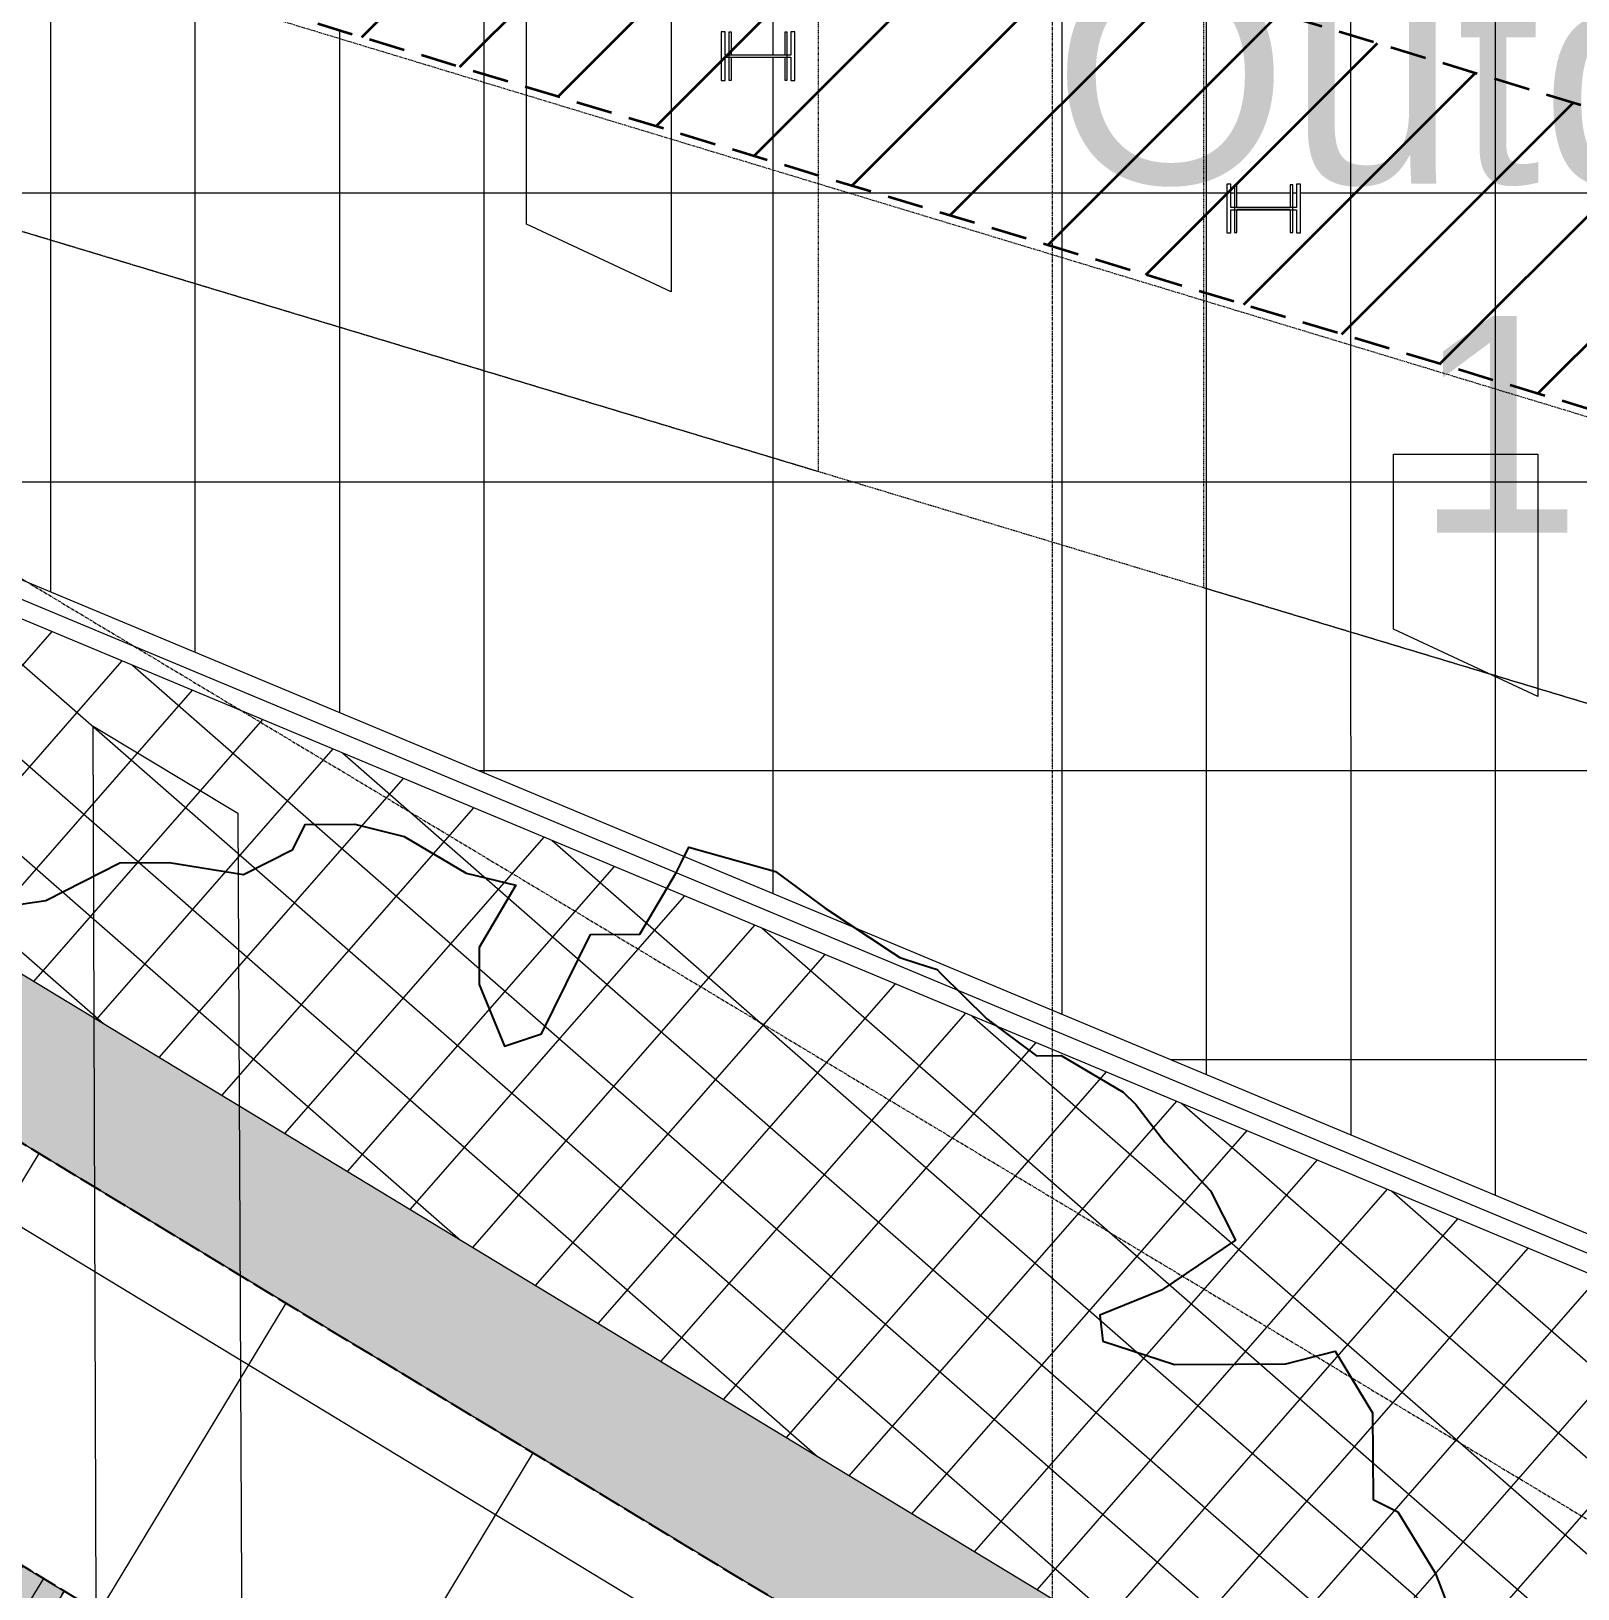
# Model space of a CAD drawing. Header units: inches. Extents: x 3268 to 7018, y 976 to 6708.
# Drawn here: x 5285.8 to 5542.7, y 1584.6 to 1843.4 of the extents above; entities that cross this region are included whole.
import ezdxf

# ---------------------------------------------------------------- set-up
doc = ezdxf.new("R2010")
doc.units = ezdxf.units.IN
doc.header["$MEASUREMENT"] = 0
for name, pattern in [('_Hidden Lines', [0.125, 0.0625, -0.0625]), ('Double Dash 3_8_', [0.9999999999999999, 0.3749999999999999, -0.125, 0.125, -0.125, 0.125, -0.125]), ('Grid Line 1_2_', [0.8749999999999999, 0.4999999999999999, -0.125, 0.125, -0.125]), ('IMPORT-DASHED _2_', [8.999999999999996, 5.999999999999998, -2.999999999999999]), ('IMPORT-DASHED4', [2.25, 1.5, -0.7499999999999998]), ('IMPORT-EASEMENT2', [4.799999999999999, 3.839999999999999, -0.9599999999999999])]:
    doc.linetypes.add(name, pattern=pattern)
for name, color, linetype, lineweight in [('0-landscaping', 1, 'Continuous', 25), ('A-DETL', 90, 'Continuous', 9), ('C-ANNO-5FT-PED-ZONE', 130, 'Continuous', 25), ('C-CURB-BACK', 40, 'Continuous', 13), ('C-CURB-FACE', 80, 'Continuous', 13), ('C-ESMT-STBK', 4, 'IMPORT-DASHED _2_', 35), ('C-PROP-LINE', 91, 'Double Dash 3_8_', 9), ('G-ANNO-TEXT', 231, 'Continuous', 9), ('L-MASK', 245, 'Continuous', 35), ('L-PVMT-BRCK-HATC', 252, 'Continuous', 15), ('L-PVMT-CONC-HATC', 252, 'Continuous', 15), ('L-PVMT-HATCH BOUND NPLOT', 45, 'Continuous', 15), ('L-SITE-PLANT-HATC', 81, 'Continuous', 13), ('L-SITE-TREE-GRAT', 250, 'Continuous', 13), ('L-SITE-WALL', 33, 'Continuous', 15), ('L-SITE-WALL-HATC', 71, 'Continuous', 15), ('S-COLS', 52, 'Continuous', 9), ('S-GRID', 1, 'Continuous', 9), ('site_dwg', 8, 'Continuous', 9)]:
    doc.layers.add(name, color=color, linetype=linetype, lineweight=lineweight)
doc.layers.add('NPLT', color=200, linetype='Continuous', lineweight=13, plot=False)
doc.styles.add('Arial', font='arial.ttf', dxfattribs={"height": 36})

# ---------------------------------------------------------------- blocks, each defined once
blk = doc.blocks.new('W-Wide Flange-Column - W12X50-V3-Overall Retail Plan Opt 2')
at = {"layer": 'S-COLS', "color": 253, "lineweight": 13}
for p, q in [((4.039999999999994, 6.1), (-4.040000000000005, 6.1)), ((-4.040000000000005, 6.1), (-4.040000000000005, 5.46)), ((-4.040000000000005, 5.46), (-0.1850000000000062, 5.46)), ((-0.1850000000000062, 5.46), (-0.1850000000000062, -5.459999999999997)), ((0.1849999999999943, -5.459999999999997), (0.1849999999999943, 5.46)), ((0.1849999999999943, 5.46), (4.039999999999994, 5.46)), ((4.039999999999994, 5.46), (4.039999999999994, 6.1)), ((-0.1850000000000062, -5.459999999999997), (-4.040000000000005, -5.459999999999997)), ((-4.040000000000005, -5.459999999999997), (-4.040000000000005, -6.099999999999997)), ((-4.040000000000005, -6.099999999999997), (4.039999999999994, -6.099999999999997)), ((4.039999999999994, -5.459999999999997), (0.1849999999999943, -5.459999999999997)), ((4.039999999999994, -6.099999999999997), (4.039999999999994, -5.459999999999997))]:
    blk.add_line(p, q, dxfattribs=at)
blk = doc.blocks.new('W-Wide Flange-Column - W12X50-V4-Overall Retail Plan Opt 2')
at = {"layer": 'S-COLS', "color": 253, "lineweight": 13}
for p, q in [((4.039999999999994, 6.1), (-4.040000000000005, 6.1)), ((-4.040000000000005, 6.1), (-4.040000000000005, 5.46)), ((-4.040000000000005, 5.46), (-0.1850000000000062, 5.46)), ((-0.1850000000000062, 5.46), (-0.1850000000000062, -5.459999999999997)), ((0.1849999999999943, -5.459999999999997), (0.1849999999999943, 5.46)), ((0.1849999999999943, 5.46), (4.039999999999994, 5.46)), ((4.039999999999994, 5.46), (4.039999999999994, 6.1)), ((-0.1850000000000062, -5.459999999999997), (-4.040000000000005, -5.459999999999997)), ((-4.040000000000005, -5.459999999999997), (-4.040000000000005, -6.099999999999997)), ((-4.040000000000005, -6.099999999999997), (4.039999999999994, -6.099999999999997)), ((4.039999999999994, -5.459999999999997), (0.1849999999999943, -5.459999999999997)), ((4.039999999999994, -6.099999999999997), (4.039999999999994, -5.459999999999997))]:
    blk.add_line(p, q, dxfattribs=at)
blk = doc.blocks.new('WSP_5 Points - Structure_2022_rvt-1-Overall Retail Plan Opt 2')
at = {"layer": 'S-COLS', "lineweight": 9, "rotation": 89.9999999999999}
for name, p in [('W-Wide Flange-Column - W12X50-V4-Overall Retail Plan Opt 2', (5406.500343047539, 1839.233947340954)), ('W-Wide Flange-Column - W12X50-V3-Overall Retail Plan Opt 2', (5490.500343047539, 1813.905593086497))]:
    blk.add_blockref(name, p, dxfattribs=at)
blk = doc.blocks.new('W-Wide Flange-Column - W10X33-V11-Overall Retail Plan Opt 2')
at = {"layer": 'S-COLS'}
h = blk.add_hatch(dxfattribs=at)
h.set_pattern_fill('FP_49', color=256, style=0, pattern_type=2)
h.set_pattern_definition([(315, (-1813.906, 5490.5), (38.0140605565888, 38.0140605565888), []), (315, (-1756.306, 5490.5), (38.0140605565888, 38.0140605565888), [])])
h.paths.add_polyline_path([(-3.980468749998863, 4.865234374996134), (-3.980468749998863, 4.431640624996134), (-0.1445312499997726, 4.431640624996134), (-0.1445312499997726, -4.431640625003978), (-3.980468749998863, -4.431640625003978), (-3.980468749998863, -4.865234375003978), (3.980468750000227, -4.865234375003978), (3.980468750000227, -4.431640625003978), (0.1445312500011368, -4.431640625003978), (0.1445312500011368, 4.431640624996134), (3.980468750000227, 4.431640624996134), (3.980468750000227, 4.865234374996134)])
at = {"layer": 'S-COLS', "lineweight": 13}
for p, q in [((3.980468749999993, 4.865234375000001), (-3.980468750000005, 4.865234375000001)), ((-3.980468750000005, 4.865234375000001), (-3.980468750000005, 4.431640625000001)), ((-3.980468750000005, 4.431640625000001), (-0.1445312500000057, 4.431640625000001)), ((-0.1445312500000057, 4.431640625000001), (-0.1445312500000057, -4.431640624999997)), ((0.1445312499999938, -4.431640624999997), (0.1445312499999938, 4.431640625000001)), ((0.1445312499999938, 4.431640625000001), (3.980468749999993, 4.431640625000001)), ((3.980468749999993, 4.431640625000001), (3.980468749999993, 4.865234375000001)), ((-0.1445312500000057, -4.431640624999997), (-3.980468750000005, -4.431640624999997)), ((-3.980468750000005, -4.431640624999997), (-3.980468750000005, -4.865234374999996)), ((-3.980468750000005, -4.865234374999996), (3.980468749999993, -4.865234374999996)), ((3.980468749999993, -4.431640624999997), (0.1445312499999938, -4.431640624999997)), ((3.980468749999993, -4.865234374999996), (3.980468749999993, -4.431640624999997))]:
    blk.add_line(p, q, dxfattribs=at)
blk = doc.blocks.new('W-Wide Flange-Column - W10X33-V12-Overall Retail Plan Opt 2')
at = {"layer": 'S-COLS'}
h = blk.add_hatch(dxfattribs=at)
h.set_pattern_fill('FP_50', color=256, style=0, pattern_type=2)
h.set_pattern_definition([(315, (-1839.234, 5406.5), (38.0140605565888, 38.0140605565888), []), (315, (-1781.634, 5406.5), (38.0140605565888, 38.0140605565888), [])])
h.paths.add_polyline_path([(-3.980468749998863, 4.431640624995793), (-0.1445312499997726, 4.431640624995793), (-0.1445312499997726, -4.43164062500466), (-3.980468749998863, -4.43164062500466), (-3.980468749998863, -4.865234375004319), (3.980468750000227, -4.865234375004319), (3.980468750000227, -4.43164062500466), (0.1445312500011368, -4.43164062500466), (0.1445312500011368, 4.431640624995793), (3.980468750000227, 4.431640624995793), (3.980468750000227, 4.865234374995793), (-3.980468749998863, 4.865234374995793)])
at = {"layer": 'S-COLS', "lineweight": 13}
for p, q in [((3.980468749999993, 4.865234375000001), (-3.980468750000005, 4.865234375000001)), ((-3.980468750000005, 4.865234375000001), (-3.980468750000005, 4.431640625000001)), ((-3.980468750000005, 4.431640625000001), (-0.1445312500000057, 4.431640625000001)), ((-0.1445312500000057, 4.431640625000001), (-0.1445312500000057, -4.431640624999997)), ((0.1445312499999938, -4.431640624999997), (0.1445312499999938, 4.431640625000001)), ((0.1445312499999938, 4.431640625000001), (3.980468749999993, 4.431640625000001)), ((3.980468749999993, 4.431640625000001), (3.980468749999993, 4.865234375000001)), ((-0.1445312500000057, -4.431640624999997), (-3.980468750000005, -4.431640624999997)), ((-3.980468750000005, -4.431640624999997), (-3.980468750000005, -4.865234374999996)), ((-3.980468750000005, -4.865234374999996), (3.980468749999993, -4.865234374999996)), ((3.980468749999993, -4.431640624999997), (0.1445312499999938, -4.431640624999997)), ((3.980468749999993, -4.865234374999996), (3.980468749999993, -4.431640624999997))]:
    blk.add_line(p, q, dxfattribs=at)
blk = doc.blocks.new('site_dwg_dec1-V206-Overall Retail Plan Opt 2')
at = {"layer": '0-landscaping', "color": 213, "flags": 128}
for points in [[(101.2580483883605, -1.482540039602327), (105.4544776113716, -8.67605561300138), (110.6019441858434, -13.19745785703617), (114.7199401311511, -16.81459957960305), (119.7428547744357, -19.40152136095116), (118.3068144204959, -27.26535620114646), (111.9724258052693, -34.47684765728103), (113.1265473455234, -37.31559033633516), (111.6904930847186, -45.17949820201738), (107.5396966369071, -56.13399286589901)], [(38.04547195947742, 118.0613721970092), (46.15681293430952, 112.7615709075414), (55.04856294575529, 110.4265181416974), (59.16653053265616, 106.8094013281932), (64.43860575006964, 100.35346879859), (70.36636846736364, 98.7967437469067), (73.20570484799718, 99.95289819289768), (77.32370079247538, 96.33575647163978), (80.53674968142074, 91.6884197169072), (82.96953078790374, 84.07638086805103), (86.18257967601947, 79.42904411461653), (78.56955985296973, 76.99082391922069), (75.85484602591423, 73.90021222335211), (73.38933504524447, 66.94063790205927), (77.3826800768869, 65.25797834101989), (80.22201645907516, 66.41413278581034), (88.73994106720691, 69.88249988785627), (92.85790865704926, 66.26538307328313), (100.4709568346743, 68.70357835635308), (101.5127479147299, 69.12777578582153)], [(112.4081383841121, 46.18337609679974), (112.6675355198411, 45.2150470857648), (113.7451019691256, 43.36788940539372)], [(114.8833926559315, 40.97078426687266), (115.3494772018777, 33.73399749442773), (116.7527309637908, 27.0262689852841), (118.8117289361115, 25.21769812396246), (121.2444816820705, 17.60568417829722), (121.3690619716973, 15.67117881218087), (121.0073555575171, 10.43992103847358), (121.2117095394307, 3.034022888559547), (119.6510466297088, -2.895354700622419), (109.8544485491426, -1.590498658256365), (102.8971445787711, 0.8704637032985828), (101.2580483883605, -1.482540039602327)]]:
    blk.add_lwpolyline(points, dxfattribs=at)
at = {"layer": '0-landscaping', "color": 130, "flags": 128}
for points in [[(101.5127479147299, 69.12777578582153), (103.3102509482627, 69.85968468856093), (108.7069203667295, 61.46931982166802), (110.1102024863894, 54.76156640336352), (112.4081383841121, 46.18337609679974)], [(113.7451019691256, 43.36788940539372), (114.8511137823176, 41.47197085978859), (114.8833926559315, 40.97078426687266)]]:
    blk.add_lwpolyline(points, dxfattribs=at)
blk = doc.blocks.new('site_dwg_tree_grate_pvr-V278-Overall Retail Plan Opt 2')
at = {"layer": 'L-MASK', "lineweight": 15}
blk.add_hatch(color=10, dxfattribs=at).paths.add_polyline_path([(36.00000000000272, 3.41060513164848e-12), (36.00000000000272, 48.00000000000272), (-35.99999999999726, 48.00000000000272), (-35.99999999999726, 2.728484105318784e-12)])
at = {"layer": 'L-PVMT-BRCK-HATC'}
h = blk.add_hatch(dxfattribs=at)
h.set_pattern_fill('FP_230', color=53, style=0, pattern_type=2)
h.set_pattern_definition([(135, (-28, 40), (-5.654025822367634, 4.440892098500626e-16), [11.995, -3.998]), (225, (-30.827, 42.827), (-5.654025822367634, -4.440892098500626e-16), [11.995, -3.998])])
h.paths.add_polyline_path([(28.00000000186537, 8.00000000093405), (28.00000000186537, 39.9999999990714), (-28.00000000185991, 39.9999999990714), (-27.99999999627266, 8.00000000093405)])
h.paths.add_polyline_path([(6.000000000002728, 18.00000000000272), (-6.000000005585206, 18.00000000000272), (-5.999999999997271, 30.00000000000272), (6.000000000002728, 30.00000000000272)])
at = {"layer": 'L-PVMT-BRCK-HATC', "color": 53}
for p, q in [((-24, 40.00000000186264), (-24, 47.99999999999999)), ((-19.99999999813735, 40.00000000046565), (-19.99999999813735, 47.99999999999999)), ((-16.00000000186264, 40.00000000046565), (-16.00000000186264, 47.99999999999999)), ((-12, 40.00000000046565), (-12, 47.99999999999999)), ((-7.999999998137354, 39.99999999906867), (-7.999999998137354, 47.99999999999999)), ((-4.000000001862644, 40.00000000046565), (-4.000000001862644, 47.99999999999999)), ((0, 39.99999999906867), (0, 47.99999999999999)), ((4.000000001862644, 40.00000000046565), (4.000000001862644, 47.99999999999999)), ((7.999999998137354, 39.99999999906867), (7.999999998137354, 47.99999999999999)), ((12, 40.00000000186264), (12, 47.99999999999999)), ((15.99999999627471, 39.99999999906867), (15.99999999627471, 47.99999999999999)), ((20.00000000372529, 40.00000000186264), (20.00000000372529, 47.99999999999999)), ((24, 39.99999999906867), (24, 47.99999999999999)), ((31.99999999813735, 44.00000000093132), (28.00000000186264, 40.00000000186264)), ((-28.00000001303851, 36.00000000139698), (-36.00000001117586, 36.00000000139698)), ((28.00000000186264, 35.99999999999999), (35.99999999999999, 35.99999999999999)), ((-28.00000001303851, 31.99999999953434), (-36.00000001117586, 31.99999999953434)), ((27.99999999627471, 32.00000000093132), (35.99999999999999, 32.00000000093132)), ((-28.00000001303851, 28.00000000046566), (-36.00000001117586, 28.00000000046566)), ((28.00000000186264, 28.00000000046566), (35.99999999999999, 28.00000000046566)), ((-28.00000001303851, 24), (-36.00000001117586, 24)), ((27.99999999627471, 24), (35.99999999999999, 24)), ((-28.00000001303851, 20.00000000093132), (-36.00000001117586, 20.00000000093132)), ((28.00000000186264, 20.00000000093132), (35.99999999999999, 20.00000000093132)), ((-28.00000001303851, 16.00000000046566), (-36.00000001117586, 16.00000000046566)), ((27.99999999627471, 15.99999999906868), (35.99999999999999, 15.99999999906868)), ((-28.00000001303851, 12), (-36.0000000167638, 12)), ((28.00000000186264, 12.00000000139698), (35.99999999999999, 12.00000000139698)), ((-24, 8.00000000093132), (-24, 0)), ((-19.99999999813735, 8.00000000093132), (-19.99999999813735, 0)), ((-16.00000000186264, 8.00000000093132), (-16.00000000186264, 0)), ((-12, 8.00000000093132), (-12, 0)), ((-7.999999998137354, 8.00000000093132), (-7.999999998137354, 0)), ((-4.000000001862644, 8.00000000093132), (-4.000000001862644, 0)), ((0, 8.00000000093132), (0, 0)), ((4.000000001862644, 8.00000000093132), (4.000000001862644, 0)), ((7.999999998137354, 8.00000000093132), (7.999999998137354, 0)), ((12, 8.00000000093132), (12, 0)), ((16.00000000186264, 8.00000000093132), (16.00000000186264, 0)), ((20.00000000372529, 8.00000000093132), (20.00000000372529, 0)), ((24, 7.999999999534338), (24, 0)), ((31.99999999254942, 3.999999987892806), (27.99999999068677, 7.999999991152435))]:
    blk.add_line(p, q, dxfattribs=at)
at = {"layer": 'L-PVMT-BRCK-HATC', "color": 53, "flags": 128}
for points in [[(-36.00000001117586, 44.00000000093132), (-32.00000001490115, 44.00000000093132), (-32.00000001490115, 47.99999999999999)], [(35.99999999999999, 40.00000000046565), (28.00000000186264, 40.00000000046565), (28.00000000186264, 48.00000000139698)], [(31.99999999813735, 47.99999999999999), (31.99999999813735, 44.00000000093132), (35.99999999999999, 44.00000000093132)], [(-32.00000001490115, 43.99999999953433), (-28.00000001303851, 40.00000000046565), (-36.00000001117586, 40.00000000046565)], [(35.99999999999999, 7.999999999534338), (28.00000000186264, 7.999999999534338), (28.00000000186264, 39.99999999906867), (-28.00000000186264, 39.99999999906867), (-28.00000000186264, 8.00000000093132), (28.00000000186264, 8.00000000093132), (28.00000000186264, 0)], [(-32.00000000372528, 3.999999987892806), (-28.00000001303851, 8.00000000093132), (-36.00000001117586, 8.00000000093132)], [(-36.00000000558793, 3.999999987892806), (-32.00000000372528, 3.999999987892806), (-32.00000000372528, 0)], [(35.99999998882412, 3.999999985098838), (31.99999999254942, 3.999999985098838), (31.99999999254942, -1.257285475730896e-08)]]:
    blk.add_lwpolyline(points, dxfattribs=at)
for points in [[(-28.00000001303851, 47.99999999999999), (-28.00000001303851, 39.99999999906867)], [(-28.00000000745058, 0), (-28.00000000745058, 8.00000000093132)]]:
    blk.add_lwpolyline(points, close=True, dxfattribs=at)
at = {"layer": 'L-SITE-TREE-GRAT', "color": 253, "linetype": 'IMPORT-DASHED4'}
for p, q in [((0, 30), (0, 47.99999999860301)), ((0, 18), (0, 0))]:
    blk.add_line(p, q, dxfattribs=at)
at = {"layer": 'L-SITE-TREE-GRAT', "color": 253, "linetype": 'IMPORT-DASHED4', "flags": 128}
blk.add_lwpolyline([(35.99999999999999, 0), (35.99999999999999, 47.99999999999999), (-35.99999999999999, 47.99999999999999), (-35.99999999999999, 0)], close=True, dxfattribs=at)
at = {"layer": 'L-SITE-TREE-GRAT', "color": 253, "flags": 128}
for points in [[(-35.99999999999999, 47.99999999999999), (35.99999999999999, 47.99999999999999), (35.99999999999999, 0), (-35.99999999999999, 0)], [(-6.000000005587935, 18), (5.999999999999999, 18), (5.999999999999999, 30), (-5.999999999999999, 30)]]:
    blk.add_lwpolyline(points, close=True, dxfattribs=at)
at = {"layer": 'NPLT', "color": 253}
for p, q in [((5.999999999999999, 30), (-6.000000005587935, 18)), ((-5.999999999999999, 30), (5.999999999999999, 18))]:
    blk.add_line(p, q, dxfattribs=at)
blk = doc.blocks.new('site_dwg-12440225-Overall Retail Plan Opt 2')
at = {"layer": 'C-ESMT-STBK'}
h = blk.add_hatch(dxfattribs=at)
h.set_pattern_fill('FP_236', color=43, style=0, pattern_type=2)
h.set_pattern_definition([(41.19300000000002, (24349227.445, 9821790.73), (-9.878962955707756, 11.2874306606842), [])])
h.paths.add_polyline_path([(24340754.41764874, 9814238.256800799), (24341007.28369483, 9818038.207201697), (24340597.61508091, 9818336.289935663), (24339080.54507963, 9818175.041572), (24339041.04656363, 9818170.586227996), (24338991.68861391, 9818164.27902802), (24338951.70183868, 9818158.637384389), (24338912.96937073, 9818152.689061128), (24338874.36010189, 9818146.280125272), (24338835.87236292, 9818139.411975248), (24338797.50579851, 9818132.085986648), (24338766.50818425, 9818125.853604812), (24338766.89231019, 9818124.002092425), (24338807.18576453, 9818132.259389622), (24338846.06993594, 9818139.731584428), (24338885.04424, 9818146.727429258), (24338924.10287013, 9818153.245822722), (24338956.51865115, 9818158.316607647), (24338953.32382087, 9818110.342748318), (24338969.07279708, 9818112.710400388), (24339007.86497075, 9818118.055290567), (24339046.71994471, 9818122.92269113), (24339092.45343486, 9818128.037917001), (24340292.99008468, 9818255.650188034), (24340584.31472673, 9818286.605874758), (24340934.68922023, 9818031.666679043), (24340687.3560084, 9814314.861073798), (24339595.34670922, 9814726.863514047), (24339587.50957331, 9814715.68687136), (24338715.45843181, 9815327.180653278), (24338691.60180446, 9815293.158049863), (24339013.48739237, 9815068.288049085), (24339549.36884944, 9814692.907733086), (24340725.61240819, 9814249.124683892)])
h.paths.add_polyline_path([(24338722.46981283, 9815337.179779818), (24338763.80719084, 9815396.132170605), (24338658.92817304, 9815468.79891386), (24338617.74228099, 9815409.741564125), (24338722.19139668, 9815337.372683933)])
at = {"layer": 'L-SITE-PLANT-HATC'}
h = blk.add_hatch(dxfattribs=at)
h.set_pattern_fill('FP_240', color=253, style=0, pattern_type=2)
h.set_pattern_definition([(45, (0, 0), (-8.485281374238571, 8.485281374238571), []), (135, (0, 0), (-8.485281374238571, -8.48528137423857), [])])
h.paths.add_polyline_path([(24340354.92622115, 9814094.51378487), (24340675.12027168, 9814073.208179547), (24340681.35034729, 9814166.837678595), (24340324.3175589, 9814244.434770443), (24339906.82124526, 9814452.369206514), (24339904.04682077, 9814410.673408048), (24340319.55159973, 9814119.31870381)])
at = {"layer": 'L-SITE-WALL-HATC'}
blk.add_hatch(color=10, dxfattribs=at).paths.add_polyline_path([(24340346.63954691, 9814071.012105761), (24340725.57169416, 9814045.798087202), (24340733.2833098, 9814161.690702261), (24340681.75308152, 9814172.890222268), (24340675.12027169, 9814073.208179656), (24340354.92622115, 9814094.51378487), (24339904.04682077, 9814410.673408046), (24339908.0517354, 9814470.980348537), (24339803.69557036, 9814510.352719767), (24339776.13756039, 9814471.051878992), (24340317.68662572, 9814091.31408595)])
at = {"layer": 'C-ANNO-5FT-PED-ZONE', "color": 213, "linetype": 'IMPORT-EASEMENT2', "flags": 128}
for points in [[(24341173.43156312, 9817974.569704888), (24341064.86211379, 9817879.53891328), (24341058.60739409, 9817785.539047208), (24341020.66169335, 9817759.050960105), (24341002.73584636, 9817494.243455587), (24341098.03372912, 9817385.653583419), (24341049.7296923, 9816657.855822798), (24340942.84306337, 9816588.119622858), (24340903.15724013, 9815991.696087312), (24340997.75345884, 9815877.316419568), (24340956.93820208, 9815281.87627089), (24340851.85462972, 9815190.060175546), (24340840.21389879, 9815028.451841284), (24340816.31959692, 9814987.856953233), (24340807.91752753, 9814861.58536387), (24340828.33680849, 9814837.590900285), (24340814.20948071, 9814639.141274119), (24340820.32276781, 9814572.244142456), (24340784.23728234, 9814041.25000657), (24340346.67693986, 9814070.985885575), (24339654.20889217, 9814556.549067944), (24339621.08674325, 9814593.99079329), (24339537.64412129, 9814651.844636435), (24339442.83972673, 9814690.826514924), (24339354.14331621, 9814753.02102556), (24339330.46229357, 9814798.298159737), (24339230.23757831, 9814867.973883716), (24339182.6163684, 9814867.152440649), (24339131.69313189, 9814915.47795062), (24338893.2467398, 9815077.690702066), (24338651.59712844, 9815247.640438044), (24338560.99241732, 9815303.182211477)], [(24340893.31874154, 9815000.390094232), (24340875.24280314, 9814969.680232948), (24340869.40288803, 9814881.91431137), (24340889.92706264, 9814857.796588449), (24340874.40430799, 9814639.745099468), (24340880.50876207, 9814572.944626614), (24340840.03109242, 9813977.31996076), (24340325.92286136, 9814012.25790799), (24339613.96231484, 9814511.489359668), (24339580.94692304, 9814548.810405312), (24339508.80653985, 9814598.827990033), (24339413.85344962, 9814637.871009542), (24339307.74243177, 9814712.276758194), (24339284.12095693, 9814757.44003944), (24339211.89866129, 9814807.648620464), (24339161.49360283, 9814806.779157344), (24339151.81188077, 9814813.668659829), (24339093.9211708, 9814868.606214345), (24338859.11244131, 9815028.344299465), (24338618.62753263, 9815197.47491178), (24338556.48951734, 9815235.566259611)]]:
    blk.add_lwpolyline(points, dxfattribs=at)
at = {"layer": 'C-CURB-BACK', "color": 253, "flags": 128}
for points in [[(24339905.91549708, 9814456.17181032), (24340325.31759715, 9814247.287460024), (24340327.07241486, 9814246.90606998)], [(24339906.82124526, 9814452.369206514), (24340324.3175589, 9814244.434770443), (24340681.35034729, 9814166.837678595)]]:
    blk.add_lwpolyline(points, dxfattribs=at)
at = {"layer": 'C-CURB-FACE', "color": 170, "flags": 128}
blk.add_lwpolyline([(24339907.25295287, 9814458.857180314), (24340326.32024351, 9814250.13958276), (24340562.96083217, 9814198.708391871)], dxfattribs=at)
at = {"layer": 'C-ESMT-STBK', "color": 210}
for p, q in [((24340570.22251866, 9814307.750530733), (24339684.29773446, 9814641.99967426)), ((24339917.0102776, 9814605.502625486), (24340687.34726187, 9814314.863417951))]:
    blk.add_line(p, q, dxfattribs=at)
at = {"layer": 'L-PVMT-BRCK-HATC', "color": 53}
for p, q in [((24339992.25498549, 9814319.508908654), (24339957.80747344, 9814270.38285819)), ((24340031.5558263, 9814291.95089871), (24339997.10831425, 9814242.824848248)), ((24340070.8566671, 9814264.392888768), (24340036.40915505, 9814215.266838305))]:
    blk.add_line(p, q, dxfattribs=at)
at = {"layer": 'L-PVMT-CONC-HATC', "color": 53}
blk.add_line((24340339.75004442, 9814061.186895564), (24338905.5935904, 9815066.826904181), dxfattribs=at)
at = {"layer": 'L-PVMT-CONC-HATC', "color": 10}
for p, q in [((24340230.12762254, 9814611.919836085), (24340222.0429504, 9814490.418292513)), ((24340254.07457984, 9814610.325082917), (24340245.50696627, 9814481.565591525)), ((24340081.25885513, 9814543.53449843), (24340077.92879106, 9814493.488198899)), ((24340128.18688688, 9814525.829096459), (24340126.03379508, 9814493.471077137)), ((24340007.53674343, 9814520.046301858), (24340000.37901765, 9814412.475491872)), ((24340031.00075931, 9814511.19360087), (24340023.66053378, 9814400.880069792)), ((24340175.11491864, 9814508.123694485), (24340171.78485458, 9814458.077394953)), ((24340054.46477519, 9814502.340899885), (24340046.94204992, 9814389.284647712)), ((24340198.57893452, 9814499.2709935), (24340195.24887046, 9814449.224693965)), ((24340077.92879106, 9814493.488198899), (24340070.22356605, 9814377.689225633)), ((24340126.00922973, 9814493.10189352), (24340124.85682283, 9814475.782796925)), ((24340222.0429504, 9814490.418292513), (24340218.71288634, 9814440.371992977)), ((24339862.7920504, 9814488.056302978), (24340141.47538263, 9814469.512807101)), ((24340245.50696627, 9814481.565591525), (24340242.17690222, 9814431.519291991)), ((24340124.85682283, 9814475.782796925), (24340116.78659832, 9814354.498381473)), ((24340141.47538263, 9814469.512807101), (24340199.79476362, 9814465.632254962)), ((24340200.43335151, 9814465.589763537), (24340201.02680482, 9814465.550275352)), ((24340201.45944187, 9814465.521487826), (24340210.30316684, 9814464.93302932)), ((24340210.73580389, 9814464.904241795), (24340211.3292572, 9814464.86475361)), ((24340211.96784508, 9814464.822262187), (24340306.56919841, 9814458.527519722)), ((24340171.78485458, 9814458.077394953), (24340163.34963058, 9814331.307537314)), ((24340195.24887046, 9814449.224693965), (24340186.63114671, 9814319.712115234)), ((24340218.71288634, 9814440.371992977), (24340209.91266285, 9814308.116693154)), ((24339957.92450223, 9814433.620078102), (24340296.2825892, 9814411.10584397)), ((24340242.17690222, 9814431.519291991), (24340233.19417898, 9814296.521271076)), ((24340069.4069813, 9814378.095927877), (24340451.08979576, 9814352.69888084)), ((24340180.88946037, 9814322.57177765), (24340569.48757755, 9814296.714588678))]:
    blk.add_line(p, q, dxfattribs=at)
at = {"layer": 'L-PVMT-HATCH BOUND NPLOT', "color": 10}
for p, q in [((24340084.88338999, 9814490.864309404), (24340088.213454, 9814540.910608957)), ((24340111.67746989, 9814532.057907969), (24340108.34740588, 9814482.011608412)), ((24340083.37095282, 9814468.134450777), (24340084.88338999, 9814490.864309404))]:
    blk.add_line(p, q, dxfattribs=at)
at = {"layer": 'L-PVMT-HATCH BOUND NPLOT', "color": 10, "flags": 128}
blk.add_lwpolyline([(24340108.34740588, 9814482.011608412), (24340106.57373053, 9814455.355698003), (24340083.37095282, 9814468.134450777)], dxfattribs=at)
blk.add_lwpolyline([(24340222.58761911, 9814391.461934121), (24340224.51717998, 9814420.46059021), (24340248.46422543, 9814418.867161829), (24340245.79039684, 9814378.683181344)], close=True, dxfattribs=at)
at = {"layer": 'L-PVMT-HATCH BOUND NPLOT', "color": 61, "flags": 128}
blk.add_lwpolyline([(24339993.6733293, 9814195.290146256), (24340005.99342782, 9814389.71039993), (24340028.9830449, 9814373.728134993), (24340020.31153704, 9814233.60775633)], close=True, dxfattribs=at)
at = {"layer": 'L-SITE-WALL', "color": 53, "flags": 128}
for points in [[(24340675.12027169, 9814073.208179656), (24340681.75308152, 9814172.890222268), (24340733.2833098, 9814161.690702261), (24340725.57169416, 9814045.798087202), (24340346.63954691, 9814071.012105761), (24339776.13756039, 9814471.051878992), (24339803.69557036, 9814510.352719767), (24339806.05947362, 9814509.460846474)], [(24339907.25278635, 9814458.854674421), (24339904.04682077, 9814410.673408046), (24340354.92622115, 9814094.51378487), (24340675.12027168, 9814073.208179547)]]:
    blk.add_lwpolyline(points, dxfattribs=at)
at = {"xscale": 1.5, "yscale": 1.5, "zscale": 1.5, "rotation": 37.81158375857705}
blk.add_blockref('site_dwg_dec1-V206-Overall Retail Plan Opt 2', (24340045.19799403, 9814185.302181646), dxfattribs=at)
at = {"rotation": 324.9616070893673}
blk.add_blockref('site_dwg_tree_grate_pvr-V278-Overall Retail Plan Opt 2', (24339934.56620488, 9814228.055090448), dxfattribs=at)
blk = doc.blocks.new('Family - ___-10568875-Overall Retail Plan Opt 2')
at = {"layer": 'C-PROP-LINE'}
blk.add_line((4958.323350172266, 1956.964229400227), (5864.500343047409, 1682.267050514566), dxfattribs=at)

msp = doc.modelspace()

# ---------------------------------------------------------------- block references
at = {"lineweight": 5}
msp.add_blockref('WSP_5 Points - Structure_2022_rvt-1-Overall Retail Plan Opt 2', (0, 0), dxfattribs=at)

# ---------------------------------------------------------------- next in the draw order: linework, layer by layer
at = {"layer": 'A-DETL', "linetype": '_Hidden Lines'}
for p, q in [((5416.500343047533, 1929.148582565575), (5416.500343047533, 1770.218667072567)), ((5480.500343047533, 1929.148582565577), (5480.500343047533, 1750.920873354887)), ((5416.500343047533, 1770.218667072567), (5190.68784304754, 1838.307464633093)), ((5864.500343047409, 1635.13411104884), (5190.68784304754, 1838.307464633096)), ((5704.500343047533, 1683.378595343003), (5480.500343047533, 1750.920873354887))]:
    msp.add_line(p, q, dxfattribs=at)
at = {"layer": 'S-GRID', "linetype": 'Grid Line 1_2_'}
for p, q in [((3268.129635848882, 2963.794832716439), (6229.945781511473, 1184.156149987814)), ((5455.368360364638, 2338.447046999771), (5455.368360364635, 1191.870655694113))]:
    msp.add_line(p, q, dxfattribs=at)

# ---------------------------------------------------------------- next in the draw order: block references
at = {"layer": 'C-PROP-LINE'}
msp.add_blockref('Family - ___-10568875-Overall Retail Plan Opt 2', (0, 0), dxfattribs=at)
at = {"layer": 'S-COLS', "rotation": 89.9999999999999}
for name, p in [('W-Wide Flange-Column - W10X33-V12-Overall Retail Plan Opt 2', (5406.500343047539, 1839.233947340954)), ('W-Wide Flange-Column - W10X33-V11-Overall Retail Plan Opt 2', (5490.500343047537, 1813.905593086497))]:
    msp.add_blockref(name, p, dxfattribs=at)
at = {"layer": 'site_dwg', "color": 53, "lineweight": 15, "rotation": 3.810000000000009}
msp.add_blockref('site_dwg-12440225-Overall Retail Plan Opt 2', (-23628768.691637, -11408316.78144797), dxfattribs=at)

# ---------------------------------------------------------------- next in the draw order: texts
at = {"layer": 'G-ANNO-TEXT', "color": 7, "lineweight": 20, "char_height": 35.99999999999999, "attachment_point": 1, "style": 'Arial'}
for s, insert, width in [('Outdoor Patio', (5455.464963845039, 1854.055950817516), 378.144), ('1832 SF', (5515.464963845039, 1796.055950817515), 231.492)]:
    msp.add_mtext(s, dxfattribs=dict(at, insert=insert, width=width))

doc.saveas('drawing.dxf')
